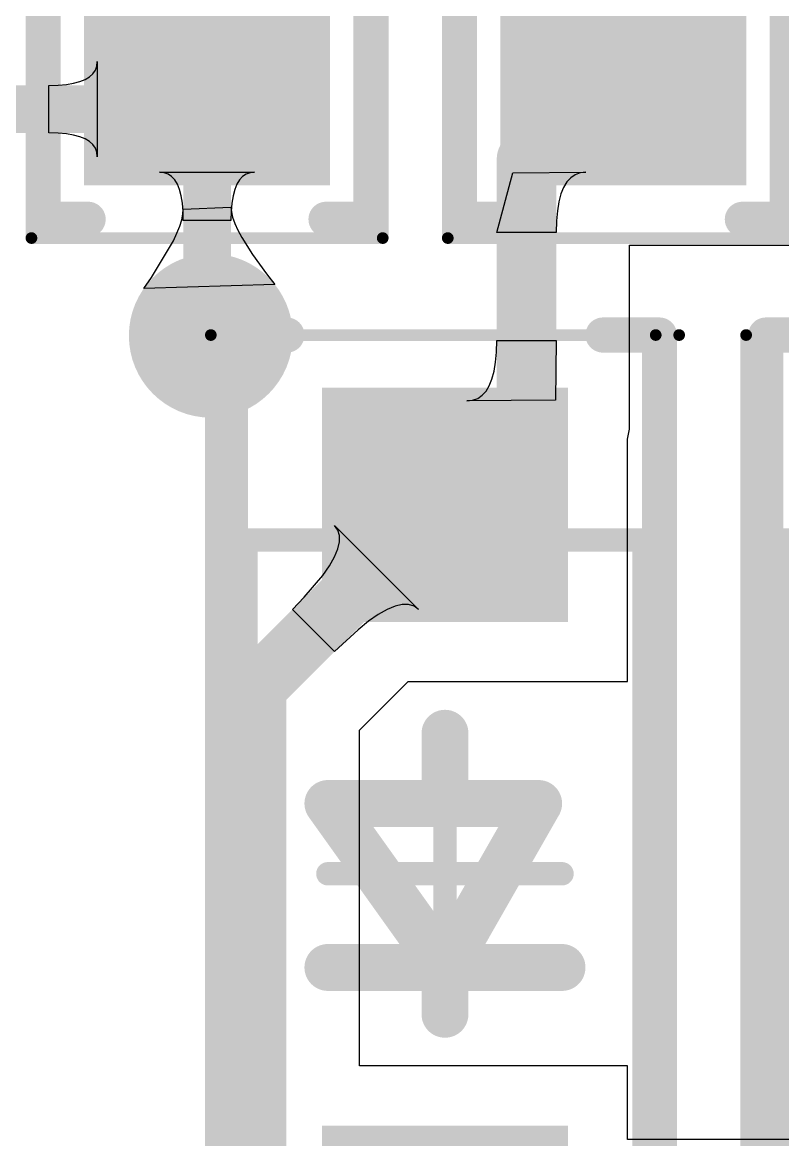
# Model space of a CAD drawing. Header units: inches. Extents: x -0.14 to 3.29, y -0.08 to 7.88.
# Drawn here: x 1.8956 to 2.0235, y 1.4763 to 1.6641 of the extents above; entities that cross this region are included whole.
import ezdxf

# ---------------------------------------------------------------- set-up
doc = ezdxf.new("R2010")
doc.units = ezdxf.units.IN
doc.header["$MEASUREMENT"] = 0
for name, color, linetype in [('Bottom Layer', 5, 'Continuous'), ('Top 3D Body', 56, 'Continuous'), ('Top Courtyard', 56, 'Continuous'), ('Top Layer', 1, 'Continuous'), ('Top Overlay', 2, 'Continuous'), ('Top Paste', 8, 'Continuous'), ('Top Solder', 216, 'Continuous'), ('Via Holes', 16, 'Continuous')]:
    doc.layers.add(name, color=color, linetype=linetype)

# ---------------------------------------------------------------- blocks, each defined once
blk = doc.blocks.new('RES_0603_1608_280')
at = {"layer": 'Top Layer'}
for points in [[(-0.04232, -0.0187), (-0.04232, 0.0187), (-0.00886, 0.0187), (-0.00886, -0.0187)], [(0.00886, -0.0187), (0.00886, 0.0187), (0.04232, 0.0187), (0.04232, -0.0187)]]:
    blk.add_hatch(color=1, dxfattribs=at).paths.add_polyline_path(points)
at = {"layer": 'Top Paste'}
for points in [[(-0.04232, -0.0187), (-0.04232, 0.0187), (-0.00886, 0.0187), (-0.00886, -0.0187)], [(0.00886, -0.0187), (0.00886, 0.0187), (0.04232, 0.0187), (0.04232, -0.0187)]]:
    blk.add_hatch(color=8, dxfattribs=at).paths.add_polyline_path(points)
at = {"layer": 'Top Solder'}
for points in [[(-0.04429, -0.02067), (-0.04429, 0.02067), (-0.00689, 0.02067), (-0.00689, -0.02067)], [(0.00689, -0.02067), (0.00689, 0.02067), (0.04429, 0.02067), (0.04429, -0.02067)]]:
    blk.add_hatch(color=216, dxfattribs=at).paths.add_polyline_path(points)
at = {"layer": 'Top 3D Body'}
for points in [[(-0.03445, 0.0187, 0.00394, 0.00394, 0), (-0.03445, -0.0187, 0.00394, 0.00394, 0)], [(-0.03445, 0.0187, 0.00394, 0.00394, 0), (0.03445, 0.0187, 0.00394, 0.00394, 0)], [(0.03445, 0.0187, 0.00394, 0.00394, 0), (0.03445, -0.0187, 0.00394, 0.00394, 0)], [(-0.03445, -0.0187, 0.00394, 0.00394, 0), (0.03445, -0.0187, 0.00394, 0.00394, 0)]]:
    blk.add_lwpolyline(points, format="xyseb", dxfattribs=at)
for points in [[(-0.03543, 0.0187, 0.00197, 0.00197, 1), (-0.03347, 0.0187, 0.00197, 0.00197, 1)], [(-0.03543, 0.0187, 0.00197, 0.00197, 1), (-0.03347, 0.0187, 0.00197, 0.00197, 1)], [(0.03346, 0.0187, 0.00197, 0.00197, 1), (0.03543, 0.0187, 0.00197, 0.00197, 1)], [(0.03346, 0.0187, 0.00197, 0.00197, 1), (0.03543, 0.0187, 0.00197, 0.00197, 1)], [(-0.03543, -0.0187, 0.00197, 0.00197, 1), (-0.03347, -0.0187, 0.00197, 0.00197, 1)], [(-0.03543, -0.0187, 0.00197, 0.00197, 1), (-0.03347, -0.0187, 0.00197, 0.00197, 1)], [(0.03346, -0.0187, 0.00197, 0.00197, 1), (0.03543, -0.0187, 0.00197, 0.00197, 1)], [(0.03346, -0.0187, 0.00197, 0.00197, 1), (0.03543, -0.0187, 0.00197, 0.00197, 1)]]:
    blk.add_lwpolyline(points, format="xyseb", close=True, dxfattribs=at)
at = {"layer": 'Top Courtyard'}
for points in [[(-0.05315, 0.02953, 0.00197, 0.00197, 0), (-0.05315, -0.02953, 0.00197, 0.00197, 0)], [(-0.05315, 0.02953, 0.00197, 0.00197, 0), (0.05315, 0.02953, 0.00197, 0.00197, 0)], [(0.05315, 0.02953, 0.00197, 0.00197, 0), (0.05315, -0.02953, 0.00197, 0.00197, 0)], [(0, 0.0187, 0.00394, 0.00394, 0), (0, -0.0187, 0.00394, 0.00394, 0)], [(-0.0187, 0, 0.00394, 0.00394, 0), (0.0187, 0, 0.00394, 0.00394, 0)], [(-0.05315, -0.02953, 0.00197, 0.00197, 0), (0.05315, -0.02953, 0.00197, 0.00197, 0)]]:
    blk.add_lwpolyline(points, format="xyseb", dxfattribs=at)
for points in [[(-0.05364, 0.02953, 0.000984, 0.000984, 1), (-0.05266, 0.02953, 0.000984, 0.000984, 1)], [(-0.05364, 0.02953, 0.000984, 0.000984, 1), (-0.05266, 0.02953, 0.000984, 0.000984, 1)], [(0.05266, 0.02953, 0.000984, 0.000984, 1), (0.05364, 0.02953, 0.000984, 0.000984, 1)], [(0.05266, 0.02953, 0.000984, 0.000984, 1), (0.05364, 0.02953, 0.000984, 0.000984, 1)], [(-0.00098, 0.0187, 0.00197, 0.00197, 1), (0.00098, 0.0187, 0.00197, 0.00197, 1)], [(-0.01969, 0, 0.00197, 0.00197, 1), (-0.01772, 0, 0.00197, 0.00197, 1)], [(0.01772, 0, 0.00197, 0.00197, 1), (0.01968, 0, 0.00197, 0.00197, 1)], [(-0.00098, -0.0187, 0.00197, 0.00197, 1), (0.00098, -0.0187, 0.00197, 0.00197, 1)], [(-0.05364, -0.02953, 0.000984, 0.000984, 1), (-0.05266, -0.02953, 0.000984, 0.000984, 1)], [(-0.05364, -0.02953, 0.000984, 0.000984, 1), (-0.05266, -0.02953, 0.000984, 0.000984, 1)], [(0.05266, -0.02953, 0.000984, 0.000984, 1), (0.05364, -0.02953, 0.000984, 0.000984, 1)], [(0.05266, -0.02953, 0.000984, 0.000984, 1), (0.05364, -0.02953, 0.000984, 0.000984, 1)]]:
    blk.add_lwpolyline(points, format="xyseb", close=True, dxfattribs=at)
at = {"layer": 'Top Overlay'}
for points in [[(-0.05, 0.02756, 0.00591, 0.00591, 0), (-0.05, 0.02, 0.00591, 0.00591, 0)], [(-0.05, 0.02756, 0.00591, 0.00591, 0), (0.05, 0.02756, 0.00591, 0.00591, 0)], [(0, 0.02756, 0.00591, 0.00591, 0), (0, -0.02756, 0.00591, 0.00591, 0)], [(0.05, 0.02756, 0.00591, 0.00591, 0), (0.05, 0.02, 0.00591, 0.00591, 0)], [(-0.05, -0.02, 0.00591, 0.00591, 0), (-0.05, -0.02756, 0.00591, 0.00591, 0)], [(0.05, -0.02, 0.00591, 0.00591, 0), (0.05, -0.02756, 0.00591, 0.00591, 0)], [(-0.05, -0.02756, 0.00591, 0.00591, 0), (0.05, -0.02756, 0.00591, 0.00591, 0)]]:
    blk.add_lwpolyline(points, format="xyseb", dxfattribs=at)
for points in [[(-0.05148, 0.02756, 0.00295, 0.00295, 1), (-0.04852, 0.02756, 0.00295, 0.00295, 1)], [(-0.05148, 0.02756, 0.00295, 0.00295, 1), (-0.04852, 0.02756, 0.00295, 0.00295, 1)], [(-0.00148, 0.02756, 0.00295, 0.00295, 1), (0.00148, 0.02756, 0.00295, 0.00295, 1)], [(0.04852, 0.02756, 0.00295, 0.00295, 1), (0.05148, 0.02756, 0.00295, 0.00295, 1)], [(0.04852, 0.02756, 0.00295, 0.00295, 1), (0.05148, 0.02756, 0.00295, 0.00295, 1)], [(-0.05148, 0.02, 0.00295, 0.00295, 1), (-0.04852, 0.02, 0.00295, 0.00295, 1)], [(0.04852, 0.02, 0.00295, 0.00295, 1), (0.05148, 0.02, 0.00295, 0.00295, 1)], [(-0.05148, -0.02, 0.00295, 0.00295, 1), (-0.04852, -0.02, 0.00295, 0.00295, 1)], [(0.04852, -0.02, 0.00295, 0.00295, 1), (0.05148, -0.02, 0.00295, 0.00295, 1)], [(-0.05148, -0.02756, 0.00295, 0.00295, 1), (-0.04852, -0.02756, 0.00295, 0.00295, 1)], [(-0.05148, -0.02756, 0.00295, 0.00295, 1), (-0.04852, -0.02756, 0.00295, 0.00295, 1)], [(-0.00148, -0.02756, 0.00295, 0.00295, 1), (0.00148, -0.02756, 0.00295, 0.00295, 1)], [(0.04852, -0.02756, 0.00295, 0.00295, 1), (0.05148, -0.02756, 0.00295, 0.00295, 1)], [(0.04852, -0.02756, 0.00295, 0.00295, 1), (0.05148, -0.02756, 0.00295, 0.00295, 1)]]:
    blk.add_lwpolyline(points, format="xyseb", close=True, dxfattribs=at)
blk = doc.blocks.new('RES_0603_1608_288')
at = {"layer": 'Top Layer'}
for points in [[(-0.04232, -0.0187), (-0.04232, 0.0187), (-0.00886, 0.0187), (-0.00886, -0.0187)], [(0.00886, -0.0187), (0.00886, 0.0187), (0.04232, 0.0187), (0.04232, -0.0187)]]:
    blk.add_hatch(color=1, dxfattribs=at).paths.add_polyline_path(points)
at = {"layer": 'Top Paste'}
for points in [[(-0.04232, -0.0187), (-0.04232, 0.0187), (-0.00886, 0.0187), (-0.00886, -0.0187)], [(0.00886, -0.0187), (0.00886, 0.0187), (0.04232, 0.0187), (0.04232, -0.0187)]]:
    blk.add_hatch(color=8, dxfattribs=at).paths.add_polyline_path(points)
at = {"layer": 'Top Solder'}
for points in [[(-0.04429, -0.02067), (-0.04429, 0.02067), (-0.00689, 0.02067), (-0.00689, -0.02067)], [(0.00689, -0.02067), (0.00689, 0.02067), (0.04429, 0.02067), (0.04429, -0.02067)]]:
    blk.add_hatch(color=216, dxfattribs=at).paths.add_polyline_path(points)
at = {"layer": 'Top 3D Body'}
for points in [[(-0.03445, 0.0187, 0.00394, 0.00394, 0), (-0.03445, -0.0187, 0.00394, 0.00394, 0)], [(-0.03445, 0.0187, 0.00394, 0.00394, 0), (0.03445, 0.0187, 0.00394, 0.00394, 0)], [(0.03445, 0.0187, 0.00394, 0.00394, 0), (0.03445, -0.0187, 0.00394, 0.00394, 0)], [(-0.03445, -0.0187, 0.00394, 0.00394, 0), (0.03445, -0.0187, 0.00394, 0.00394, 0)]]:
    blk.add_lwpolyline(points, format="xyseb", dxfattribs=at)
for points in [[(-0.03543, 0.0187, 0.00197, 0.00197, 1), (-0.03347, 0.0187, 0.00197, 0.00197, 1)], [(-0.03543, 0.0187, 0.00197, 0.00197, 1), (-0.03347, 0.0187, 0.00197, 0.00197, 1)], [(0.03346, 0.0187, 0.00197, 0.00197, 1), (0.03543, 0.0187, 0.00197, 0.00197, 1)], [(0.03346, 0.0187, 0.00197, 0.00197, 1), (0.03543, 0.0187, 0.00197, 0.00197, 1)], [(-0.03543, -0.0187, 0.00197, 0.00197, 1), (-0.03347, -0.0187, 0.00197, 0.00197, 1)], [(-0.03543, -0.0187, 0.00197, 0.00197, 1), (-0.03347, -0.0187, 0.00197, 0.00197, 1)], [(0.03346, -0.0187, 0.00197, 0.00197, 1), (0.03543, -0.0187, 0.00197, 0.00197, 1)], [(0.03346, -0.0187, 0.00197, 0.00197, 1), (0.03543, -0.0187, 0.00197, 0.00197, 1)]]:
    blk.add_lwpolyline(points, format="xyseb", close=True, dxfattribs=at)
at = {"layer": 'Top Courtyard'}
for points in [[(-0.05315, 0.02953, 0.00197, 0.00197, 0), (-0.05315, -0.02953, 0.00197, 0.00197, 0)], [(-0.05315, 0.02953, 0.00197, 0.00197, 0), (0.05315, 0.02953, 0.00197, 0.00197, 0)], [(0.05315, 0.02953, 0.00197, 0.00197, 0), (0.05315, -0.02953, 0.00197, 0.00197, 0)], [(0, 0.0187, 0.00394, 0.00394, 0), (0, -0.0187, 0.00394, 0.00394, 0)], [(-0.0187, 0, 0.00394, 0.00394, 0), (0.0187, 0, 0.00394, 0.00394, 0)], [(-0.05315, -0.02953, 0.00197, 0.00197, 0), (0.05315, -0.02953, 0.00197, 0.00197, 0)]]:
    blk.add_lwpolyline(points, format="xyseb", dxfattribs=at)
for points in [[(-0.05364, 0.02953, 0.000984, 0.000984, 1), (-0.05266, 0.02953, 0.000984, 0.000984, 1)], [(-0.05364, 0.02953, 0.000984, 0.000984, 1), (-0.05266, 0.02953, 0.000984, 0.000984, 1)], [(0.05266, 0.02953, 0.000984, 0.000984, 1), (0.05364, 0.02953, 0.000984, 0.000984, 1)], [(0.05266, 0.02953, 0.000984, 0.000984, 1), (0.05364, 0.02953, 0.000984, 0.000984, 1)], [(-0.00098, 0.0187, 0.00197, 0.00197, 1), (0.00098, 0.0187, 0.00197, 0.00197, 1)], [(-0.01969, 0, 0.00197, 0.00197, 1), (-0.01772, 0, 0.00197, 0.00197, 1)], [(0.01772, 0, 0.00197, 0.00197, 1), (0.01968, 0, 0.00197, 0.00197, 1)], [(-0.00098, -0.0187, 0.00197, 0.00197, 1), (0.00098, -0.0187, 0.00197, 0.00197, 1)], [(-0.05364, -0.02953, 0.000984, 0.000984, 1), (-0.05266, -0.02953, 0.000984, 0.000984, 1)], [(-0.05364, -0.02953, 0.000984, 0.000984, 1), (-0.05266, -0.02953, 0.000984, 0.000984, 1)], [(0.05266, -0.02953, 0.000984, 0.000984, 1), (0.05364, -0.02953, 0.000984, 0.000984, 1)], [(0.05266, -0.02953, 0.000984, 0.000984, 1), (0.05364, -0.02953, 0.000984, 0.000984, 1)]]:
    blk.add_lwpolyline(points, format="xyseb", close=True, dxfattribs=at)
at = {"layer": 'Top Overlay'}
for points in [[(-0.05, 0.02756, 0.00591, 0.00591, 0), (-0.05, 0.02, 0.00591, 0.00591, 0)], [(-0.05, 0.02756, 0.00591, 0.00591, 0), (0.05, 0.02756, 0.00591, 0.00591, 0)], [(0, 0.02756, 0.00591, 0.00591, 0), (0, -0.02756, 0.00591, 0.00591, 0)], [(0.05, 0.02756, 0.00591, 0.00591, 0), (0.05, 0.02, 0.00591, 0.00591, 0)], [(-0.05, -0.02, 0.00591, 0.00591, 0), (-0.05, -0.02756, 0.00591, 0.00591, 0)], [(0.05, -0.02, 0.00591, 0.00591, 0), (0.05, -0.02756, 0.00591, 0.00591, 0)], [(-0.05, -0.02756, 0.00591, 0.00591, 0), (0.05, -0.02756, 0.00591, 0.00591, 0)]]:
    blk.add_lwpolyline(points, format="xyseb", dxfattribs=at)
for points in [[(-0.05148, 0.02756, 0.00295, 0.00295, 1), (-0.04852, 0.02756, 0.00295, 0.00295, 1)], [(-0.05148, 0.02756, 0.00295, 0.00295, 1), (-0.04852, 0.02756, 0.00295, 0.00295, 1)], [(-0.00148, 0.02756, 0.00295, 0.00295, 1), (0.00148, 0.02756, 0.00295, 0.00295, 1)], [(0.04852, 0.02756, 0.00295, 0.00295, 1), (0.05148, 0.02756, 0.00295, 0.00295, 1)], [(0.04852, 0.02756, 0.00295, 0.00295, 1), (0.05148, 0.02756, 0.00295, 0.00295, 1)], [(-0.05148, 0.02, 0.00295, 0.00295, 1), (-0.04852, 0.02, 0.00295, 0.00295, 1)], [(0.04852, 0.02, 0.00295, 0.00295, 1), (0.05148, 0.02, 0.00295, 0.00295, 1)], [(-0.05148, -0.02, 0.00295, 0.00295, 1), (-0.04852, -0.02, 0.00295, 0.00295, 1)], [(0.04852, -0.02, 0.00295, 0.00295, 1), (0.05148, -0.02, 0.00295, 0.00295, 1)], [(-0.05148, -0.02756, 0.00295, 0.00295, 1), (-0.04852, -0.02756, 0.00295, 0.00295, 1)], [(-0.05148, -0.02756, 0.00295, 0.00295, 1), (-0.04852, -0.02756, 0.00295, 0.00295, 1)], [(-0.00148, -0.02756, 0.00295, 0.00295, 1), (0.00148, -0.02756, 0.00295, 0.00295, 1)], [(0.04852, -0.02756, 0.00295, 0.00295, 1), (0.05148, -0.02756, 0.00295, 0.00295, 1)], [(0.04852, -0.02756, 0.00295, 0.00295, 1), (0.05148, -0.02756, 0.00295, 0.00295, 1)]]:
    blk.add_lwpolyline(points, format="xyseb", close=True, dxfattribs=at)
blk = doc.blocks.new('SOD_123_399')
at = {"layer": 'Top Layer'}
for points in [[(-0.07972, -0.0187), (-0.07972, 0.0187), (-0.04429, 0.0187), (-0.04429, -0.0187)], [(0.04429, -0.0187), (0.04429, 0.0187), (0.07972, 0.0187), (0.07972, -0.0187)]]:
    blk.add_hatch(color=1, dxfattribs=at).paths.add_polyline_path(points)
at = {"layer": 'Top Paste'}
for points in [[(-0.07972, -0.0187), (-0.07972, 0.0187), (-0.04429, 0.0187), (-0.04429, -0.0187)], [(0.04429, -0.0187), (0.04429, 0.0187), (0.07972, 0.0187), (0.07972, -0.0187)]]:
    blk.add_hatch(color=8, dxfattribs=at).paths.add_polyline_path(points)
at = {"layer": 'Top Solder'}
for points in [[(-0.08169, -0.02067), (-0.08169, 0.02067), (-0.04232, 0.02067), (-0.04232, -0.02067)], [(0.04232, -0.02067), (0.04232, 0.02067), (0.08169, 0.02067), (0.08169, -0.02067)]]:
    blk.add_hatch(color=216, dxfattribs=at).paths.add_polyline_path(points)
at = {"layer": 'Top 3D Body'}
for points in [[(-0.0561, -0.03347, 0.00394, 0.00394, 0), (-0.0561, 0.03346, 0.00394, 0.00394, 0)], [(0.0561, 0.03346, 0.00394, 0.00394, 0), (-0.0561, 0.03346, 0.00394, 0.00394, 0)], [(0.0561, -0.03347, 0.00394, 0.00394, 0), (-0.0561, -0.03347, 0.00394, 0.00394, 0)]]:
    blk.add_lwpolyline(points, format="xyseb", dxfattribs=at)
for points in [[(-0.05709, 0.03346, 0.00197, 0.00197, 1), (-0.05512, 0.03346, 0.00197, 0.00197, 1)], [(-0.05709, 0.03346, 0.00197, 0.00197, 1), (-0.05512, 0.03346, 0.00197, 0.00197, 1)], [(-0.05709, -0.03347, 0.00197, 0.00197, 1), (-0.05512, -0.03347, 0.00197, 0.00197, 1)], [(-0.05709, -0.03347, 0.00197, 0.00197, 1), (-0.05512, -0.03347, 0.00197, 0.00197, 1)]]:
    blk.add_lwpolyline(points, format="xyseb", close=True, dxfattribs=at)
at = {"layer": 'Top Courtyard'}
for points in [[(-0.09055, -0.03937, 0.00197, 0.00197, 0), (-0.09055, 0.03937, 0.00197, 0.00197, 0)], [(0.09055, 0.03543, 0.00197, 0.00197, 0), (-0.09055, 0.03543, 0.00197, 0.00197, 0)], [(0, -0.01969, 0.00394, 0.00394, 0), (0, 0.01968, 0.00394, 0.00394, 0)], [(0.01969, 0, 0.00394, 0.00394, 0), (-0.01968, 0, 0.00394, 0.00394, 0)], [(0.09055, -0.03937, 0.00197, 0.00197, 0), (-0.09055, -0.03937, 0.00197, 0.00197, 0)]]:
    blk.add_lwpolyline(points, format="xyseb", dxfattribs=at)
for points in [[(-0.09104, 0.03937, 0.000984, 0.000984, 1), (-0.09006, 0.03937, 0.000984, 0.000984, 1)], [(-0.09104, 0.03543, 0.000984, 0.000984, 1), (-0.09006, 0.03543, 0.000984, 0.000984, 1)], [(-0.00098, 0.01968, 0.00197, 0.00197, 1), (0.00098, 0.01968, 0.00197, 0.00197, 1)], [(-0.02067, 0, 0.00197, 0.00197, 1), (-0.0187, 0, 0.00197, 0.00197, 1)], [(0.0187, 0, 0.00197, 0.00197, 1), (0.02067, 0, 0.00197, 0.00197, 1)], [(-0.00098, -0.01969, 0.00197, 0.00197, 1), (0.00098, -0.01969, 0.00197, 0.00197, 1)], [(-0.09104, -0.03937, 0.000984, 0.000984, 1), (-0.09006, -0.03937, 0.000984, 0.000984, 1)], [(-0.09104, -0.03937, 0.000984, 0.000984, 1), (-0.09006, -0.03937, 0.000984, 0.000984, 1)]]:
    blk.add_lwpolyline(points, format="xyseb", close=True, dxfattribs=at)
at = {"layer": 'Top Overlay'}
for points in [[(0.09, 0.03606, 0.00591, 0.00591, 0), (-0.09055, 0.03606, 0.00591, 0.00591, 0)], [(-0.09055, 0.02657, 0.00591, 0.00591, 0), (-0.09055, 0.03606, 0.00591, 0.00591, 0)], [(0.01575, -0.01969, 0.00787, 0.00787, 0), (0.01575, 0.01968, 0.00787, 0.00787, 0)], [(0.01575, 0, 0.00787, 0.00787, 0), (-0.01181, 0.01575, 0.00787, 0.00787, 0)], [(-0.01181, -0.01969, 0.00787, 0.00787, 0), (-0.01181, 0.01575, 0.00787, 0.00787, 0)], [(-0.01181, 0, 0.00787, 0.00787, 0), (-0.02362, 0, 0.00787, 0.00787, 0)], [(-0.01181, -0.01969, 0.00787, 0.00787, 0), (0.01575, 0, 0.00787, 0.00787, 0)], [(0.02362, 0, 0.00787, 0.00787, 0), (0.01575, 0, 0.00787, 0.00787, 0)], [(-0.09055, -0.03606, 0.00591, 0.00591, 0), (-0.09055, -0.02658, 0.00591, 0.00591, 0)], [(0.09, -0.03606, 0.00591, 0.00591, 0), (-0.09055, -0.03606, 0.00591, 0.00591, 0)]]:
    blk.add_lwpolyline(points, format="xyseb", dxfattribs=at)
for points in [[(-0.09203, 0.03606, 0.00295, 0.00295, 1), (-0.08907, 0.03606, 0.00295, 0.00295, 1)], [(-0.09203, 0.03606, 0.00295, 0.00295, 1), (-0.08907, 0.03606, 0.00295, 0.00295, 1)], [(-0.09203, 0.02657, 0.00295, 0.00295, 1), (-0.08907, 0.02657, 0.00295, 0.00295, 1)], [(0.01378, 0.01968, 0.00394, 0.00394, 1), (0.01772, 0.01968, 0.00394, 0.00394, 1)], [(-0.01378, 0.01575, 0.00394, 0.00394, 1), (-0.00984, 0.01575, 0.00394, 0.00394, 1)], [(-0.01378, 0.01575, 0.00394, 0.00394, 1), (-0.00984, 0.01575, 0.00394, 0.00394, 1)], [(-0.02559, 0, 0.00394, 0.00394, 1), (-0.02165, 0, 0.00394, 0.00394, 1)], [(-0.01378, 0, 0.00394, 0.00394, 1), (-0.00984, 0, 0.00394, 0.00394, 1)], [(0.01378, 0, 0.00394, 0.00394, 1), (0.01772, 0, 0.00394, 0.00394, 1)], [(0.01378, 0, 0.00394, 0.00394, 1), (0.01772, 0, 0.00394, 0.00394, 1)], [(0.01378, 0, 0.00394, 0.00394, 1), (0.01772, 0, 0.00394, 0.00394, 1)], [(0.02165, 0, 0.00394, 0.00394, 1), (0.02559, 0, 0.00394, 0.00394, 1)], [(-0.01378, -0.01969, 0.00394, 0.00394, 1), (-0.00984, -0.01969, 0.00394, 0.00394, 1)], [(-0.01378, -0.01969, 0.00394, 0.00394, 1), (-0.00984, -0.01969, 0.00394, 0.00394, 1)], [(0.01378, -0.01969, 0.00394, 0.00394, 1), (0.01772, -0.01969, 0.00394, 0.00394, 1)], [(-0.09203, -0.02658, 0.00295, 0.00295, 1), (-0.08907, -0.02658, 0.00295, 0.00295, 1)], [(-0.09203, -0.03606, 0.00295, 0.00295, 1), (-0.08907, -0.03606, 0.00295, 0.00295, 1)], [(-0.09203, -0.03606, 0.00295, 0.00295, 1), (-0.08907, -0.03606, 0.00295, 0.00295, 1)]]:
    blk.add_lwpolyline(points, format="xyseb", close=True, dxfattribs=at)
blk = doc.blocks.new('SOD_123_401')
at = {"layer": 'Top 3D Body'}
for points in [[(-0.0561, -0.03347, 0.00394, 0.00394, 0), (-0.0561, 0.03346, 0.00394, 0.00394, 0)], [(0.0561, -0.03347, 0.00394, 0.00394, 0), (-0.0561, -0.03347, 0.00394, 0.00394, 0)]]:
    blk.add_lwpolyline(points, format="xyseb", dxfattribs=at)
blk.add_lwpolyline([(-0.05709, -0.03347, 0.00197, 0.00197, 1), (-0.05512, -0.03347, 0.00197, 0.00197, 1)], format="xyseb", close=True, dxfattribs=at)
blk.add_lwpolyline([(-0.05709, -0.03347, 0.00197, 0.00197, 1), (-0.05512, -0.03347, 0.00197, 0.00197, 1)], format="xyseb", close=True, dxfattribs=at)
at = {"layer": 'Top Courtyard'}
for points in [[(-0.09055, -0.03937, 0.00197, 0.00197, 0), (-0.09055, 0.03937, 0.00197, 0.00197, 0)], [(0.09055, -0.03937, 0.00197, 0.00197, 0), (-0.09055, -0.03937, 0.00197, 0.00197, 0)]]:
    blk.add_lwpolyline(points, format="xyseb", dxfattribs=at)
blk.add_lwpolyline([(-0.09104, -0.03937, 0.000984, 0.000984, 1), (-0.09006, -0.03937, 0.000984, 0.000984, 1)], format="xyseb", close=True, dxfattribs=at)
blk.add_lwpolyline([(-0.09104, -0.03937, 0.000984, 0.000984, 1), (-0.09006, -0.03937, 0.000984, 0.000984, 1)], format="xyseb", close=True, dxfattribs=at)
at = {"layer": 'Top Overlay'}
for points in [[(-0.09055, -0.03606, 0.00591, 0.00591, 0), (-0.09055, -0.02658, 0.00591, 0.00591, 0)], [(0.09, -0.03606, 0.00591, 0.00591, 0), (-0.09055, -0.03606, 0.00591, 0.00591, 0)]]:
    blk.add_lwpolyline(points, format="xyseb", dxfattribs=at)
blk.add_lwpolyline([(-0.09203, -0.03606, 0.00295, 0.00295, 1), (-0.08907, -0.03606, 0.00295, 0.00295, 1)], format="xyseb", close=True, dxfattribs=at)
blk.add_lwpolyline([(-0.09203, -0.03606, 0.00295, 0.00295, 1), (-0.08907, -0.03606, 0.00295, 0.00295, 1)], format="xyseb", close=True, dxfattribs=at)

msp = doc.modelspace()

# ---------------------------------------------------------------- hatches: boundary and pattern name
at = {"layer": 'Bottom Layer'}
h = msp.add_hatch(color=5, dxfattribs=at)
edge = h.paths.add_edge_path()
edge.add_arc((1.92732, 1.61146), 0.01378, 0, 360)
at = {"layer": 'Top Layer'}
h = msp.add_hatch(color=1, dxfattribs=at)
edge = h.paths.add_edge_path()
edge.add_arc((1.92732, 1.61146), 0.01378, 0, 360)
at = {"layer": 'Via Holes'}
h = msp.add_hatch(color=7, dxfattribs=at)
edge = h.paths.add_edge_path()
edge.add_arc((1.92732, 1.61146), 0.00689, 0, 360)

# ---------------------------------------------------------------- linework, layer by layer
at = {"layer": 'Top Layer'}
for p, q in [((1.90791, 1.65609), (1.90815, 1.65677)), ((1.90815, 1.65677), (1.90823, 1.65753)), ((1.90823, 1.65753), (1.90823, 1.64153)), ((1.90531, 1.65417), (1.9062, 1.65453)), ((1.9062, 1.65453), (1.90693, 1.65497)), ((1.90693, 1.65497), (1.9075, 1.65549)), ((1.9075, 1.65549), (1.90791, 1.65609)), ((1.90011, 1.65353), (1.90166, 1.65357)), ((1.90011, 1.64553), (1.90011, 1.65353)), ((1.90166, 1.65357), (1.90304, 1.65369)), ((1.90304, 1.65369), (1.90425, 1.65389)), ((1.90425, 1.65389), (1.90531, 1.65417)), ((1.90166, 1.64549), (1.90011, 1.64553)), ((1.90304, 1.64537), (1.90166, 1.64549)), ((1.90425, 1.64517), (1.90304, 1.64537)), ((1.90531, 1.64489), (1.90425, 1.64517)), ((1.9062, 1.64453), (1.90531, 1.64489)), ((1.90693, 1.64409), (1.9062, 1.64453)), ((1.9075, 1.64357), (1.90693, 1.64409)), ((1.90791, 1.64297), (1.9075, 1.64357)), ((1.90815, 1.64229), (1.90791, 1.64297)), ((1.90823, 1.64153), (1.90815, 1.64229)), ((1.91945, 1.63886), (1.91869, 1.63894)), ((1.91869, 1.63894), (1.93469, 1.63894)), ((1.92013, 1.63862), (1.91945, 1.63886)), ((1.92073, 1.63821), (1.92013, 1.63862)), ((1.92125, 1.63764), (1.92073, 1.63821)), ((1.92169, 1.63691), (1.92125, 1.63764)), ((1.93213, 1.63764), (1.93169, 1.63691)), ((1.93265, 1.63821), (1.93213, 1.63764)), ((1.93325, 1.63862), (1.93265, 1.63821)), ((1.93393, 1.63886), (1.93325, 1.63862)), ((1.93469, 1.63894), (1.93393, 1.63886)), ((1.97539, 1.62882), (1.97811, 1.63882)), ((1.97811, 1.63882), (1.99039, 1.63894)), ((1.98784, 1.63801), (1.98719, 1.6373)), ((1.98859, 1.63852), (1.98784, 1.63801)), ((1.98944, 1.63883), (1.98859, 1.63852)), ((1.99039, 1.63894), (1.98944, 1.63883)), ((1.92205, 1.63602), (1.92169, 1.63691)), ((1.92233, 1.63496), (1.92205, 1.63602)), ((1.93133, 1.63602), (1.93105, 1.63496)), ((1.93169, 1.63691), (1.93133, 1.63602)), ((1.98664, 1.63639), (1.98619, 1.63528)), ((1.98719, 1.6373), (1.98664, 1.63639)), ((1.92253, 1.63375), (1.92233, 1.63496)), ((1.93105, 1.63496), (1.93085, 1.63375)), ((1.98584, 1.63396), (1.98559, 1.63245)), ((1.98619, 1.63528), (1.98584, 1.63396)), ((1.92265, 1.63236), (1.92253, 1.63375)), ((1.92263, 1.63186), (1.92269, 1.6327)), ((1.92269, 1.63082), (1.92265, 1.63236)), ((1.92269, 1.6327), (1.93069, 1.63308)), ((1.93069, 1.63308), (1.93077, 1.63228)), ((1.93073, 1.63236), (1.93069, 1.63082)), ((1.93085, 1.63375), (1.93073, 1.63236)), ((1.93077, 1.63228), (1.93099, 1.63136)), ((1.98559, 1.63245), (1.98544, 1.63074)), ((1.9221, 1.62986), (1.92243, 1.63091)), ((1.92243, 1.63091), (1.92263, 1.63186)), ((1.93069, 1.63082), (1.92269, 1.63082)), ((1.93099, 1.63136), (1.93136, 1.63034)), ((1.93136, 1.63034), (1.93188, 1.6292)), ((1.98544, 1.63074), (1.98539, 1.62882)), ((1.92104, 1.62742), (1.92163, 1.62869)), ((1.92163, 1.62869), (1.9221, 1.62986)), ((1.93188, 1.6292), (1.93255, 1.62795)), ((1.98539, 1.62882), (1.97539, 1.62882)), ((1.91733, 1.62123), (1.92104, 1.62742)), ((1.93255, 1.62795), (1.93432, 1.62512)), ((1.99773, 1.59575), (1.99773, 1.6267)), ((1.99773, 1.6267), (2.02682, 1.6267)), ((1.93432, 1.62512), (1.93669, 1.62185)), ((1.91607, 1.61941), (1.91733, 1.62123)), ((1.93669, 1.62185), (1.9381, 1.62004)), ((1.9381, 1.62004), (1.91607, 1.61941)), ((1.97534, 1.60871), (1.97539, 1.61063)), ((1.97539, 1.61063), (1.98539, 1.61063)), ((1.98539, 1.61063), (1.98527, 1.60063)), ((1.97519, 1.607), (1.97534, 1.60871)), ((1.97494, 1.60548), (1.97519, 1.607)), ((1.97414, 1.60306), (1.97459, 1.60417)), ((1.97459, 1.60417), (1.97494, 1.60548)), ((1.97294, 1.60144), (1.97359, 1.60215)), ((1.97359, 1.60215), (1.97414, 1.60306)), ((1.98527, 1.60063), (1.97039, 1.60051)), ((1.97039, 1.60051), (1.97134, 1.60062)), ((1.97134, 1.60062), (1.97219, 1.60093)), ((1.97219, 1.60093), (1.97294, 1.60144)), ((1.99739, 1.59408), (1.99773, 1.59575)), ((1.99739, 1.55332), (1.99739, 1.59408)), ((1.94868, 1.5788), (1.94811, 1.57958)), ((1.94811, 1.57958), (1.96226, 1.56544)), ((1.94896, 1.57788), (1.94868, 1.5788)), ((1.94896, 1.57682), (1.94896, 1.57788)), ((1.94868, 1.57562), (1.94896, 1.57682)), ((1.94726, 1.57279), (1.94811, 1.57427)), ((1.94811, 1.57427), (1.94868, 1.57562)), ((1.94613, 1.57116), (1.94726, 1.57279)), ((1.94302, 1.56749), (1.94613, 1.57116)), ((1.94104, 1.56544), (1.94302, 1.56749)), ((1.9595, 1.56628), (1.9583, 1.566)), ((1.96056, 1.56628), (1.9595, 1.56628)), ((1.96148, 1.566), (1.96056, 1.56628)), ((1.94811, 1.55836), (1.94104, 1.56544)), ((1.95547, 1.56459), (1.95384, 1.56346)), ((1.95695, 1.56544), (1.95547, 1.56459)), ((1.9583, 1.566), (1.95695, 1.56544)), ((1.96226, 1.56544), (1.96148, 1.566)), ((1.95384, 1.56346), (1.95207, 1.56204)), ((1.95207, 1.56204), (1.94811, 1.55836)), ((1.95232, 1.54513), (1.96051, 1.55332)), ((1.96051, 1.55332), (1.99739, 1.55332)), ((1.95232, 1.48873), (1.95232, 1.54513)), ((1.99739, 1.48873), (1.95232, 1.48873)), ((1.99739, 1.47635), (1.99739, 1.48873)), ((2.02599, 1.47635), (1.99739, 1.47635))]:
    msp.add_line(p, q, dxfattribs=at)
for points in [[(1.98039, 1.6411, 0.01, 0.01, 0), (1.99472, 1.65543, 0.01, 0.01, 0)], [(1.99472, 1.65543, 0.01, 0.01, 0), (1.99669, 1.65543, 0.01, 0.01, 0)], [(1.92079, 1.64953, 0.008, 0.008, 0), (1.92669, 1.65543, 0.008, 0.008, 0)], [(1.92669, 1.61209, 0.008, 0.008, 0), (1.92669, 1.65543, 0.008, 0.008, 0)], [(1.84669, 1.64953, 0.008, 0.008, 0), (1.92079, 1.64953, 0.008, 0.008, 0)], [(1.98039, 1.59575, 0.01, 0.01, 0), (1.98039, 1.6411, 0.01, 0.01, 0)], [(1.92669, 1.61209, 0.008, 0.008, 0), (1.92732, 1.61146, 0.008, 0.008, 0)], [(1.96768, 1.58303, 0.01, 0.01, 0), (1.98039, 1.59575, 0.01, 0.01, 0)], [(1.93499, 1.55231, 0.01, 0.01, 0), (1.96571, 1.58303, 0.01, 0.01, 0)], [(1.96571, 1.58303, 0.01, 0.01, 0), (1.96669, 1.58303, 0.01, 0.01, 0)], [(1.96669, 1.58303, 0.01, 0.01, 0), (1.96768, 1.58303, 0.01, 0.01, 0)], [(1.93499, 1.43591, 0.01, 0.01, 0), (1.93499, 1.55231, 0.01, 0.01, 0)]]:
    msp.add_lwpolyline(points, format="xyseb", dxfattribs=at)
for points in [[(1.99222, 1.65543, 0.005, 0.005, 1), (1.99722, 1.65543, 0.005, 0.005, 1)], [(1.99222, 1.65543, 0.005, 0.005, 1), (1.99722, 1.65543, 0.005, 0.005, 1)], [(1.99419, 1.65543, 0.005, 0.005, 1), (1.99919, 1.65543, 0.005, 0.005, 1)], [(1.92469, 1.65543, 0.004, 0.004, 1), (1.92869, 1.65543, 0.004, 0.004, 1)], [(1.92469, 1.65543, 0.004, 0.004, 1), (1.92869, 1.65543, 0.004, 0.004, 1)], [(1.91879, 1.64953, 0.004, 0.004, 1), (1.92279, 1.64953, 0.004, 0.004, 1)], [(1.91879, 1.64953, 0.004, 0.004, 1), (1.92279, 1.64953, 0.004, 0.004, 1)], [(1.97789, 1.6411, 0.005, 0.005, 1), (1.98289, 1.6411, 0.005, 0.005, 1)], [(1.97789, 1.6411, 0.005, 0.005, 1), (1.98289, 1.6411, 0.005, 0.005, 1)], [(1.92469, 1.61209, 0.004, 0.004, 1), (1.92869, 1.61209, 0.004, 0.004, 1)], [(1.92469, 1.61209, 0.004, 0.004, 1), (1.92869, 1.61209, 0.004, 0.004, 1)], [(1.92532, 1.61146, 0.004, 0.004, 1), (1.92932, 1.61146, 0.004, 0.004, 1)], [(1.97789, 1.59575, 0.005, 0.005, 1), (1.98289, 1.59575, 0.005, 0.005, 1)], [(1.97789, 1.59575, 0.005, 0.005, 1), (1.98289, 1.59575, 0.005, 0.005, 1)], [(1.96321, 1.58303, 0.005, 0.005, 1), (1.96821, 1.58303, 0.005, 0.005, 1)], [(1.96321, 1.58303, 0.005, 0.005, 1), (1.96821, 1.58303, 0.005, 0.005, 1)], [(1.96419, 1.58303, 0.005, 0.005, 1), (1.96919, 1.58303, 0.005, 0.005, 1)], [(1.96419, 1.58303, 0.005, 0.005, 1), (1.96919, 1.58303, 0.005, 0.005, 1)], [(1.96518, 1.58303, 0.005, 0.005, 1), (1.97018, 1.58303, 0.005, 0.005, 1)], [(1.96518, 1.58303, 0.005, 0.005, 1), (1.97018, 1.58303, 0.005, 0.005, 1)], [(1.93249, 1.55231, 0.005, 0.005, 1), (1.93749, 1.55231, 0.005, 0.005, 1)], [(1.93249, 1.55231, 0.005, 0.005, 1), (1.93749, 1.55231, 0.005, 0.005, 1)]]:
    msp.add_lwpolyline(points, format="xyseb", close=True, dxfattribs=at)

# ---------------------------------------------------------------- block references
for name, p, rotation in [('RES_0603_1608_288', (1.92669, 1.68102), 90), ('RES_0603_1608_280', (1.99669, 1.68102), 90), ('SOD_123_399', (1.96669, 1.52102), 270), ('SOD_123_401', (2.05669, 1.52102), 270)]:
    msp.add_blockref(name, p, dxfattribs=dict(rotation=rotation))

doc.saveas('drawing.dxf')
